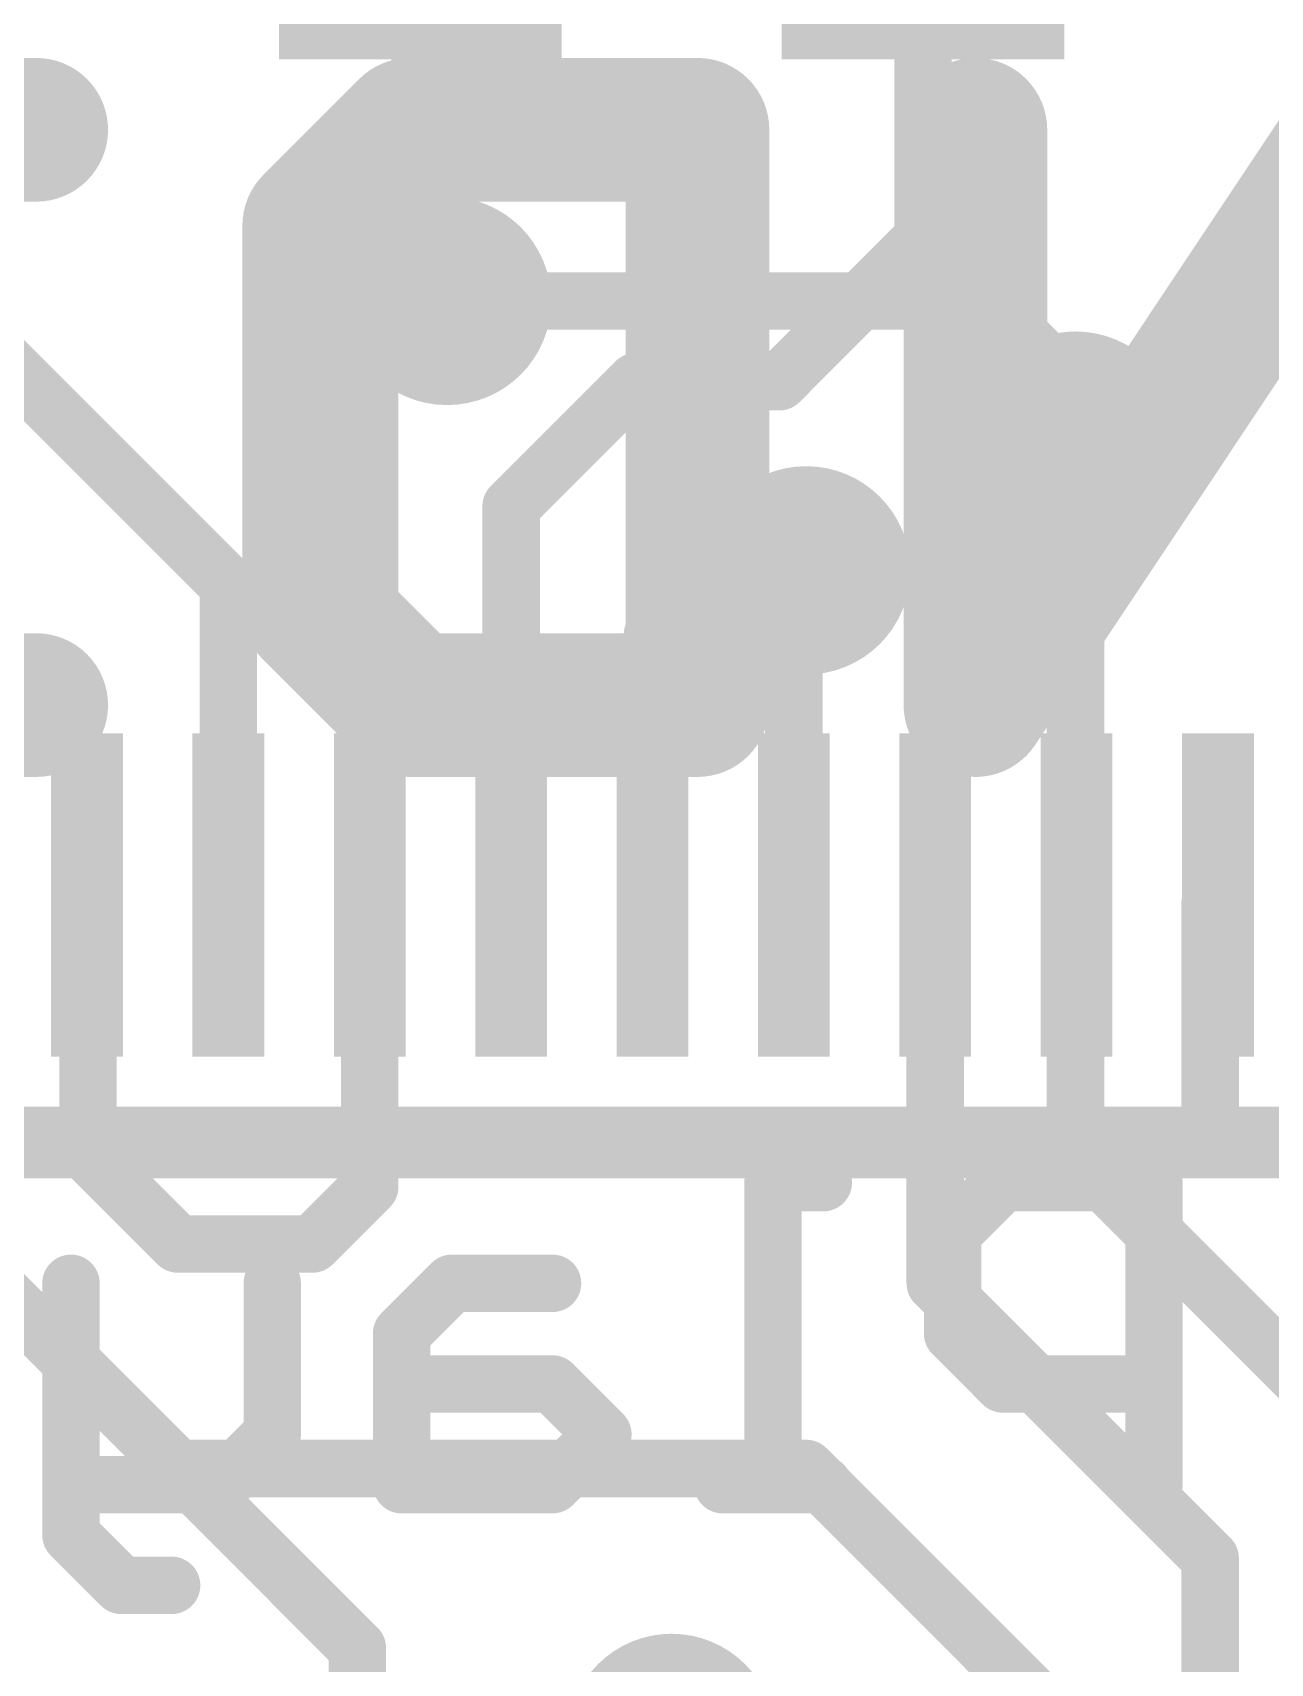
# Model space of a CAD drawing. Extents: x -11.6 to 46, y -5.8 to 74.7.
# Drawn here: x 14.89 to 19.26, y 35.35 to 41.11 of the extents above; entities that cross this region are included whole.
import ezdxf

# ---------------------------------------------------------------- set-up
doc = ezdxf.new("R2010")
doc.units = 0
for name, color, linetype in [('1', 12, 'CONTINUOUS'), ('16', 132, 'CONTINUOUS'), ('18', 110, 'CONTINUOUS'), ('21', 41, 'CONTINUOUS'), ('22', 40, 'CONTINUOUS')]:
    doc.layers.add(name, color=color, linetype=linetype)

# ---------------------------------------------------------------- blocks, each defined once
blk = doc.blocks.new('RECT')
blk.add_solid([(-0.5, -0.5), (0.5, -0.5), (-0.5, 0.5), (0.5, 0.5)])
blk = doc.blocks.new('ROUNDV')
at = {"const_width": 0.5}
blk.add_lwpolyline([(0, -0.25, 1), (0, 0.25, 1), (0, -0.25)], format="xyb", dxfattribs=at)

msp = doc.modelspace()

# ---------------------------------------------------------------- linework, layer by layer
at = {"layer": '1', "const_width": 0.2032}
for points in [[(16.256, 41.568), (16.256, 40.259)], [(18.034, 41.568), (18.034, 40.386)], [(14.351, 40.386), (15.5775, 39.1595)], [(18.034, 40.386), (17.526, 39.878)], [(16.256, 40.259), (16.3513, 40.1638)], [(16.2877, 40.2273), (16.3513, 40.1638)], [(16.0775, 39.89), (16.3513, 40.1638)], [(16.0775, 38.0637), (16.0775, 39.89)], [(17.018, 39.878), (16.5775, 39.4375)], [(17.526, 39.878), (17.018, 39.878)], [(18.5738, 39.6875), (18.5738, 38.0675)], [(16.5775, 38.0637), (16.5775, 39.4375)], [(15.5775, 38.0637), (15.5775, 39.1595)], [(17.3038, 39.2112), (17.0775, 38.985)], [(17.4625, 39.2112), (17.3038, 39.2112)], [(17.5775, 39.0963), (17.4625, 39.2112)], [(17.5775, 38.0637), (17.5775, 39.0963)], [(17.0775, 38.0637), (17.0775, 38.985)], [(15.0813, 38.06), (15.0775, 38.0637)], [(16.0775, 38.0637), (16.0775, 37.0325)], [(18.0775, 38.0637), (18.0775, 36.6913)], [(18.5738, 38.0675), (18.5775, 38.0637)], [(18.5738, 38.06), (18.5775, 38.0637)], [(19.05, 38.0363), (19.0775, 38.0637)], [(15.0813, 37.1475), (15.0813, 38.06)], [(18.5738, 37.1475), (18.5738, 38.06)], [(19.05, 37.211), (19.05, 38.0363)], [(19.5415, 37.211), (19.05, 37.211)], [(15.3988, 36.83), (15.0813, 37.1475)], [(20.1575, 35.5637), (18.5738, 37.1475)], [(16.0775, 37.0325), (15.875, 36.83)], [(14.5775, 36.8575), (15.3988, 36.0363)], [(15.875, 36.83), (15.3988, 36.83)], [(18.0775, 36.6913), (19.05, 35.7188)], [(15.3988, 36.0363), (17.6212, 36.0363)], [(17.6212, 36.0363), (18.5738, 35.0838)], [(19.05, 35.7188), (19.05, 31.9088)]]:
    msp.add_lwpolyline(points, dxfattribs=at)
at = {"layer": '1', "const_width": 0.1016}
for points in [[(18.0699, 40.3501, 1), (17.9981, 40.4219)], [(17.9832, 40.386, 1), (18.0848, 40.386)], [(16.2919, 40.2949, 1), (16.2201, 40.2231)], [(16.2052, 40.259, 1), (16.3068, 40.259)], [(16.3237, 40.2632, 1), (16.2518, 40.1913)], [(16.3872, 40.1278, 1), (16.3153, 40.1997)], [(16.3153, 40.1278, 1), (16.3872, 40.1997)], [(16.3153, 40.1278, 1), (16.3872, 40.1997)], [(16.1283, 39.89, 1), (16.0267, 39.89)], [(16.0416, 39.9259, 1), (16.1134, 39.8541)], [(17.018, 39.9288, 1), (17.018, 39.8272)], [(17.0539, 39.8421, 1), (16.9821, 39.9139)], [(17.4901, 39.9139, 1), (17.5619, 39.8421)], [(17.526, 39.8272, 1), (17.526, 39.9288)], [(18.6245, 39.6875, 1), (18.523, 39.6875)], [(16.6283, 39.4375, 1), (16.5267, 39.4375)], [(16.5416, 39.4734, 1), (16.6134, 39.4016)], [(15.6283, 39.1595, 1), (15.5267, 39.1595)], [(17.3038, 39.2621, 1), (17.3038, 39.1604)], [(17.3397, 39.1753, 1), (17.2678, 39.2472)], [(17.4984, 39.2472, 1), (17.4266, 39.1753)], [(17.4625, 39.1604, 1), (17.4625, 39.2621)], [(15.5416, 39.1236, 1), (15.6134, 39.1954)], [(17.6283, 39.0963, 1), (17.5267, 39.0963)], [(17.5416, 39.0603, 1), (17.6134, 39.1322)], [(17.1283, 38.985, 1), (17.0267, 38.985)], [(17.0416, 39.0209, 1), (17.1134, 38.9491)], [(15.1134, 38.0997, 1), (15.0416, 38.0278)], [(16.1283, 38.0637, 1), (16.0267, 38.0637)], [(18.1283, 38.0637, 1), (18.0267, 38.0637)], [(18.6097, 38.1034, 1), (18.5378, 38.0316)], [(18.6134, 38.0278, 1), (18.5416, 38.0997)], [(19.1134, 38.0278, 1), (19.0416, 38.0997)], [(15.1321, 38.06, 1), (15.0305, 38.06)], [(15.0453, 38.0241, 1), (15.1172, 38.0959)], [(15.5267, 38.0637, 1), (15.6283, 38.0637)], [(16.0267, 38.0637, 1), (16.1283, 38.0637)], [(16.5267, 38.0637, 1), (16.6283, 38.0637)], [(17.0267, 38.0637, 1), (17.1283, 38.0637)], [(17.5267, 38.0637, 1), (17.6283, 38.0637)], [(18.5378, 38.0959, 1), (18.6097, 38.0241)], [(18.6245, 38.06, 1), (18.523, 38.06)], [(18.523, 38.0675, 1), (18.6245, 38.0675)], [(18.5416, 38.0278, 1), (18.6134, 38.0997)], [(19.1008, 38.0363, 1), (18.9992, 38.0363)], [(19.0141, 38.0722, 1), (19.0859, 38.0003)], [(19.05, 37.2618, 1), (19.05, 37.1602)], [(15.1172, 37.1834, 1), (15.0453, 37.1116)], [(18.6097, 37.1834, 1), (18.5378, 37.1116)], [(18.9992, 37.211, 1), (19.1008, 37.211)], [(15.0305, 37.1475, 1), (15.1321, 37.1475)], [(18.523, 37.1475, 1), (18.6245, 37.1475)], [(16.1134, 36.9966, 1), (16.0416, 37.0684)], [(16.0267, 37.0325, 1), (16.1283, 37.0325)], [(15.3988, 36.8808, 1), (15.3988, 36.7792)], [(15.3628, 36.7941, 1), (15.4347, 36.8659)], [(15.8391, 36.8659, 1), (15.9109, 36.7941)], [(15.875, 36.7792, 1), (15.875, 36.8808)], [(18.1134, 36.7272, 1), (18.0416, 36.6553)], [(18.0267, 36.6913, 1), (18.1283, 36.6913)], [(15.3988, 36.0871, 1), (15.3988, 35.9855)], [(15.3628, 36.0003, 1), (15.4347, 36.0722)], [(17.6572, 36.0722, 1), (17.5853, 36.0003)], [(17.6212, 35.9855, 1), (17.6212, 36.0871)], [(19.1008, 35.7188, 1), (18.9992, 35.7188)], [(19.0141, 35.6828, 1), (19.0859, 35.7547)]]:
    msp.add_lwpolyline(points, format="xyb", dxfattribs=at)
at = {"layer": '16', "const_width": 0.2032}
for points in [[(16.3513, 40.1638), (18.2563, 40.1638)], [(18.5738, 39.8463), (18.2563, 40.1638)], [(18.5738, 39.6875), (18.5738, 39.8463)], [(16.0338, 35.4013), (14.1288, 37.3062)], [(16.0338, 33.655), (16.0338, 35.4013)]]:
    msp.add_lwpolyline(points, dxfattribs=at)
at = {"layer": '16', "const_width": 0.1016}
for points in [[(16.3513, 40.2146, 1), (16.3513, 40.1129)], [(18.2922, 40.1997, 1), (18.2203, 40.1278)], [(18.2563, 40.1129, 1), (18.2563, 40.2146)], [(18.6245, 39.8463, 1), (18.523, 39.8463)], [(18.5378, 39.8103, 1), (18.6097, 39.8822)], [(18.523, 39.6875, 1), (18.6245, 39.6875)], [(16.0846, 35.4013, 1), (15.983, 35.4013)], [(15.9978, 35.3653, 1), (16.0697, 35.4372)]]:
    msp.add_lwpolyline(points, format="xyb", dxfattribs=at)
at = {"layer": '21', "const_width": 0.254}
msp.add_lwpolyline([(13.7275, 37.1887), (19.9275, 37.1887)], dxfattribs=at)
at = {"layer": '22'}
for points, const_width in [([(14.898, 40.7687), (14.2201, 40.7687)], 0.508), ([(15.881, 40.4298), (16.2199, 40.7687)], 0.508), ([(16.2199, 40.7687), (17.2368, 40.7687)], 0.508), ([(17.2368, 40.7687), (17.2368, 38.735)], 0.508), ([(19.5756, 40.7687), (18.2198, 38.735)], 0.508), ([(18.2198, 38.735), (18.2198, 40.7687)], 0.508), ([(15.881, 39.074), (15.881, 40.4298)], 0.508), ([(16.2199, 38.735), (15.881, 39.074)], 0.508), ([(14.898, 38.735), (14.2201, 38.735)], 0.508), ([(17.2368, 38.735), (16.2199, 38.735)], 0.508), ([(17.6816, 37.0468), (17.5036, 37.0468)], 0.2032), ([(17.5036, 37.0468), (17.5036, 35.9791)], 0.2032), ([(18.3171, 37.0468), (18.1392, 36.8689)], 0.2032), ([(18.851, 37.0468), (18.3171, 37.0468)], 0.2032), ([(18.851, 35.9791), (18.851, 37.0468)], 0.2032), ([(18.1392, 36.8689), (18.1392, 36.513)], 0.2032), ([(15.0208, 36.6909), (15.0208, 35.8011)], 0.2032), ([(15.7326, 36.6909), (15.7326, 36.1571)], 0.2032), ([(16.3681, 36.6909), (16.1902, 36.513)], 0.2032), ([(16.724, 36.6909), (16.3681, 36.6909)], 0.2032), ([(16.1902, 36.513), (16.1902, 35.9791)], 0.2032), ([(18.1392, 36.513), (18.3171, 36.335)], 0.2032), ([(16.724, 36.335), (16.1902, 36.335)], 0.2032), ([(16.902, 36.1571), (16.724, 36.335)], 0.2032), ([(18.3171, 36.335), (18.851, 36.335)], 0.2032), ([(15.7326, 36.1571), (15.5546, 35.9791)], 0.2032), ([(16.724, 35.9791), (16.902, 36.1571)], 0.2032), ([(15.5546, 35.9791), (15.0208, 35.9791)], 0.2032), ([(16.1902, 35.9791), (16.724, 35.9791)], 0.2032), ([(17.6816, 35.9791), (17.3257, 35.9791)], 0.2032), ([(15.0208, 35.8011), (15.1987, 35.6232)], 0.2032), ([(15.1987, 35.6232), (15.3767, 35.6232)], 0.2032)]:
    msp.add_lwpolyline(points, dxfattribs=dict(at, const_width=const_width))
for points, const_width in [([(14.898, 40.6417, 1), (14.898, 40.8957)], 0.254), ([(16.2199, 40.8957, 1), (16.2199, 40.6417)], 0.254), ([(16.3097, 40.6789, 1), (16.1301, 40.8585)], 0.254), ([(17.3638, 40.7687, 1), (17.1098, 40.7687)], 0.254), ([(17.2368, 40.6417, 1), (17.2368, 40.8957)], 0.254), ([(18.3468, 40.7687, 1), (18.0928, 40.7687)], 0.254), ([(16.008, 40.4298, 1), (15.754, 40.4298)], 0.254), ([(15.7912, 40.5196, 1), (15.9708, 40.34)], 0.254), ([(15.9708, 39.1638, 1), (15.7912, 38.9842)], 0.254), ([(15.754, 39.074, 1), (16.008, 39.074)], 0.254), ([(14.898, 38.608, 1), (14.898, 38.862)], 0.254), ([(16.2199, 38.862, 1), (16.2199, 38.608)], 0.254), ([(17.2368, 38.608, 1), (17.2368, 38.862)], 0.254), ([(16.1301, 38.6452, 1), (16.3097, 38.8248)], 0.254), ([(18.1141, 38.8054, 1), (18.3255, 38.6646)], 0.254), ([(17.1098, 38.735, 1), (17.3638, 38.735)], 0.254), ([(18.0928, 38.735, 1), (18.3468, 38.735)], 0.254), ([(17.5036, 37.0976, 1), (17.5036, 36.996)], 0.1016), ([(17.5544, 37.0468, 1), (17.4528, 37.0468)], 0.1016), ([(17.6816, 36.996, 1), (17.6816, 37.0976)], 0.1016), ([(18.3171, 37.0976, 1), (18.3171, 36.996)], 0.1016), ([(18.353, 37.0109, 1), (18.2812, 37.0827)], 0.1016), ([(18.9018, 37.0468, 1), (18.8002, 37.0468)], 0.1016), ([(18.851, 36.996, 1), (18.851, 37.0976)], 0.1016), ([(18.1032, 36.9048, 1), (18.1751, 36.8329)], 0.1016), ([(18.19, 36.8689, 1), (18.0884, 36.8689)], 0.1016), ([(15.0716, 36.6909, 1), (14.97, 36.6909)], 0.1016), ([(15.7834, 36.6909, 1), (15.6818, 36.6909)], 0.1016), ([(16.3681, 36.7417, 1), (16.3681, 36.6401)], 0.1016), ([(16.404, 36.655, 1), (16.3322, 36.7268)], 0.1016), ([(16.724, 36.6401, 1), (16.724, 36.7417)], 0.1016), ([(16.241, 36.513, 1), (16.1394, 36.513)], 0.1016), ([(18.1751, 36.5489, 1), (18.1032, 36.477)], 0.1016), ([(16.1542, 36.5489, 1), (16.2261, 36.477)], 0.1016), ([(18.0884, 36.513, 1), (18.19, 36.513)], 0.1016), ([(16.1902, 36.3858, 1), (16.1902, 36.2842)], 0.1016), ([(16.7599, 36.3709, 1), (16.6881, 36.2991)], 0.1016), ([(16.724, 36.2842, 1), (16.724, 36.3858)], 0.1016), ([(18.3171, 36.3858, 1), (18.3171, 36.2842)], 0.1016), ([(18.851, 36.2842, 1), (18.851, 36.3858)], 0.1016), ([(18.2812, 36.2991, 1), (18.353, 36.3709)], 0.1016), ([(15.6818, 36.1571, 1), (15.7834, 36.1571)], 0.1016), ([(15.7685, 36.1211, 1), (15.6967, 36.193)], 0.1016), ([(16.9379, 36.1211, 1), (16.8661, 36.193)], 0.1016), ([(16.8661, 36.1211, 1), (16.9379, 36.193)], 0.1016), ([(15.0208, 36.0299, 1), (15.0208, 35.9283)], 0.1016), ([(15.5187, 36.015, 1), (15.5905, 35.9432)], 0.1016), ([(15.5546, 35.9283, 1), (15.5546, 36.0299)], 0.1016), ([(16.1902, 36.0299, 1), (16.1902, 35.9283)], 0.1016), ([(16.6881, 36.015, 1), (16.7599, 35.9432)], 0.1016), ([(16.724, 35.9283, 1), (16.724, 36.0299)], 0.1016), ([(17.3257, 36.0299, 1), (17.3257, 35.9283)], 0.1016), ([(17.6816, 35.9283, 1), (17.6816, 36.0299)], 0.1016), ([(16.1394, 35.9791, 1), (16.241, 35.9791)], 0.1016), ([(17.4528, 35.9791, 1), (17.5544, 35.9791)], 0.1016), ([(18.8002, 35.9791, 1), (18.9018, 35.9791)], 0.1016), ([(15.0567, 35.8371, 1), (14.9848, 35.7652)], 0.1016), ([(14.97, 35.8011, 1), (15.0716, 35.8011)], 0.1016), ([(15.1987, 35.674, 1), (15.1987, 35.5724)], 0.1016), ([(15.1628, 35.5873, 1), (15.2346, 35.6591)], 0.1016), ([(15.3767, 35.5724, 1), (15.3767, 35.674)], 0.1016)]:
    msp.add_lwpolyline(points, format="xyb", dxfattribs=dict(at, const_width=const_width))

# ---------------------------------------------------------------- block references
at = {"layer": '1', "xscale": 1.1, "rotation": 90}
for p in [(16.256, 41.568), (18.034, 41.568)]:
    msp.add_blockref('RECT', p, dxfattribs=at)
at = {"layer": '1', "xscale": 1.143, "yscale": 0.254, "rotation": 270}
for p in [(15.0775, 38.0637), (15.5775, 38.0637), (16.0775, 38.0637), (16.5775, 38.0637), (17.0775, 38.0637), (17.5775, 38.0637), (18.0775, 38.0637), (18.5775, 38.0637), (19.0775, 38.0637)]:
    msp.add_blockref('RECT', p, dxfattribs=at)
at = {"layer": '18', "xscale": 0.7366, "yscale": 0.7366}
for p in [(16.3513, 40.1638), (16.3513, 40.1638), (18.5738, 39.6875), (18.5738, 39.6875), (17.6212, 39.2112), (17.6212, 39.2112), (17.145, 35.0838), (17.145, 35.0838)]:
    msp.add_blockref('ROUNDV', p, dxfattribs=at)

doc.saveas('drawing.dxf')
